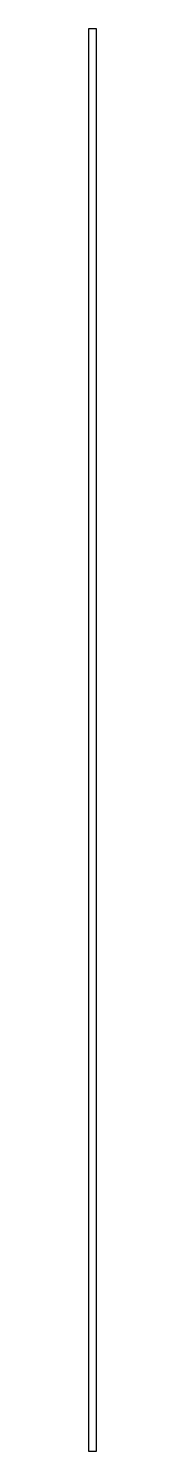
# Model space of a CAD drawing. Header units: millimetres. Extents: x 12.9 to 12.9, y 13 to 23.
import ezdxf

# ---------------------------------------------------------------- set-up
doc = ezdxf.new("R2010")
doc.units = ezdxf.units.MM

msp = doc.modelspace()

# ---------------------------------------------------------------- linework, layer by layer
msp.add_lwpolyline([(12.860701, 13), (12.860701, 23), (12.910701, 23), (12.910701, 13)], close=True)

doc.saveas('drawing.dxf')
